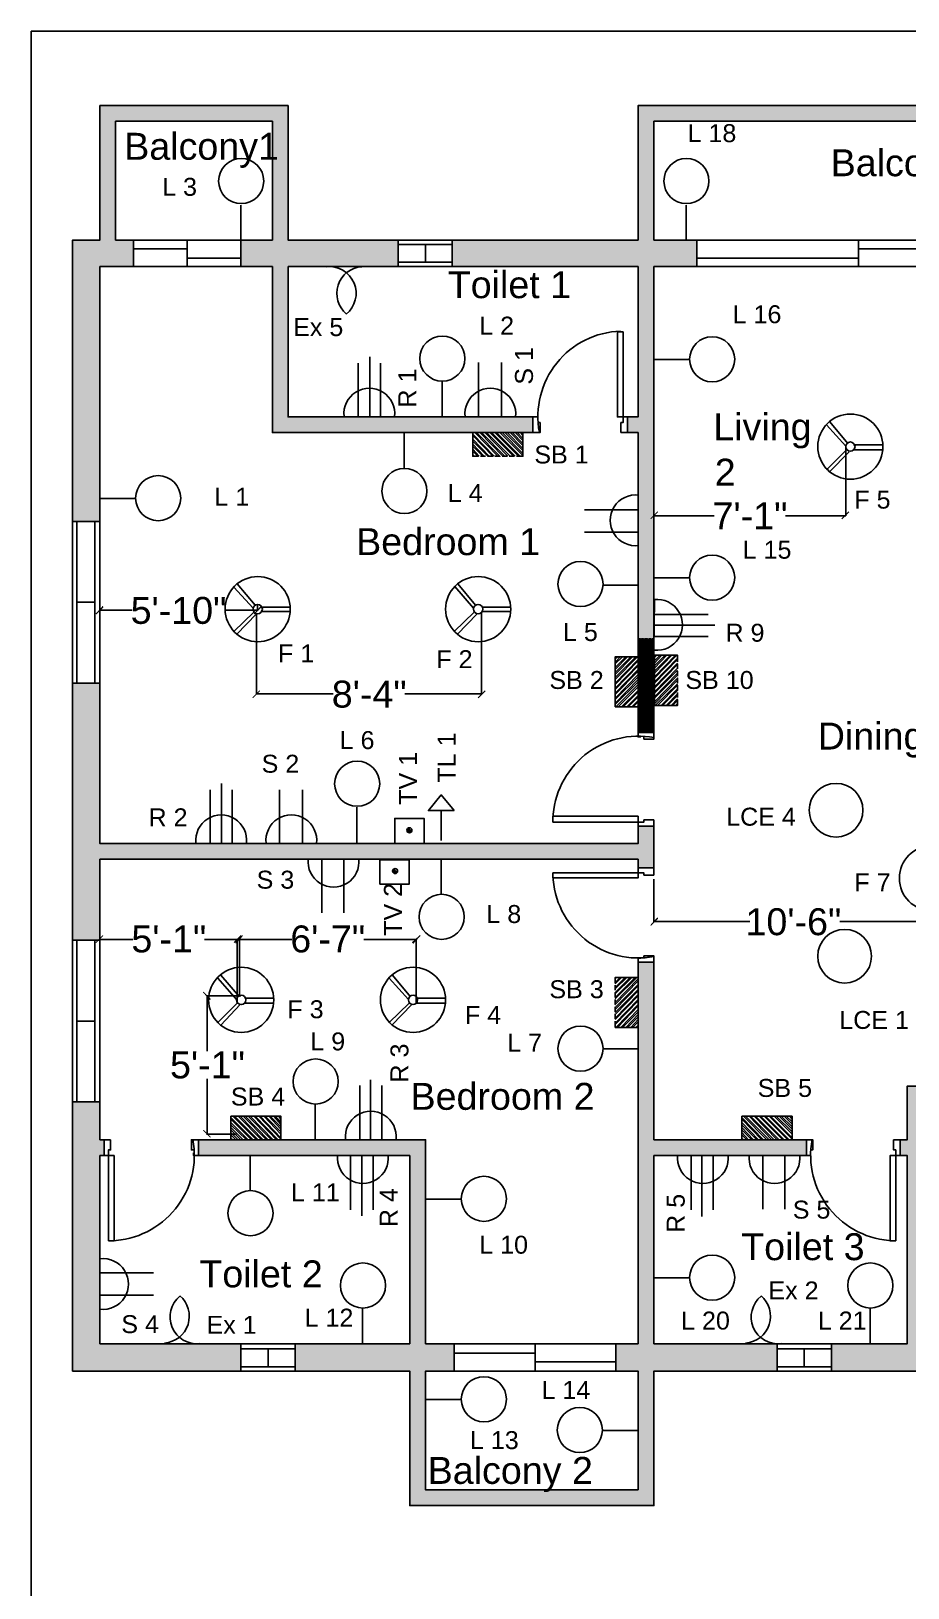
# Model space of a CAD drawing. Header units: inches. Extents: x 61 to 2163, y 256 to 1325.
# Drawn here: x 61 to 452, y 631 to 1325 of the extents above; entities that cross this region are included whole.
import ezdxf

# ---------------------------------------------------------------- set-up
doc = ezdxf.new("R2010")
doc.units = ezdxf.units.IN
doc.header["$MEASUREMENT"] = 0
for name, color, linetype in [('PDF_0', 7, 'Continuous'), ('PDF_hatch', 3, 'Continuous'), ('PDF_PDF_Geometry', 7, 'Continuous'), ('PDF_PDF_Solid Fills', 7, 'Continuous'), ('PDF_Text', 7, 'Continuous')]:
    doc.layers.add(name, color=color, linetype=linetype)
for name, color, linetype, true_color in [('PDF_door', 140, 'Continuous', 0x00bfff), ('PDF_Layer1', 1, 'Continuous', 0xff0000), ('PDF_window', 180, 'Continuous', 0x3f00ff)]:
    doc.layers.add(name, color=color, linetype=linetype, true_color=true_color)
doc.styles.add('PDF Arial', font='arial.ttf')

msp = doc.modelspace()

# ---------------------------------------------------------------- hatches: boundary and pattern name
at = {"layer": 'PDF_0', "true_color": 0x00ff3f, "transparency": 33554559}
for points in [[(340.82, 1110.82), (340.51, 1111.14), (337.32, 1107.95), (337.64, 1107.63)], [(422.47, 1107.95), (422.79, 1107.63), (425.98, 1110.82), (425.66, 1111.14)], [(93.66, 1068.4), (93.34, 1069.04), (90.15, 1065.53), (90.47, 1065.21)], [(160.63, 1065.53), (160.95, 1065.21), (164.14, 1068.4), (163.82, 1069.04)], [(163.5, 1031.09), (163.18, 1031.4), (159.99, 1028.21), (160.31, 1027.9)], [(260.46, 1028.21), (260.77, 1027.9), (263.96, 1031.09), (263.64, 1031.4)], [(340.82, 929.67), (340.51, 930.3), (337.32, 926.8), (337.64, 926.48)], [(93.66, 922.01), (93.34, 922.33), (90.15, 919.14), (90.47, 918.82)], [(155.85, 922.01), (155.53, 922.33), (155.21, 922.01), (154.89, 922.33), (151.7, 919.14), (152.02, 918.82), (152.34, 919.14), (152.66, 918.5)], [(231.11, 919.14), (231.75, 918.5), (234.94, 922.01), (234.62, 922.33)], [(141.18, 893.31), (141.5, 893.95), (138.31, 897.14), (137.99, 896.82)], [(138.31, 835.58), (137.99, 835.27), (141.18, 832.08), (141.5, 832.39)]]:
    msp.add_hatch(color=100, dxfattribs=at).paths.add_polyline_path(points)
at = {"layer": 'PDF_hatch', "transparency": 33554559}
for points in [[(175.94, 1291.97), (92.06, 1291.97), (92.06, 1232.01), (79.94, 1232.01), (79.94, 1106.67), (92.06, 1106.67), (92.06, 1220.21), (107.05, 1220.21), (107.05, 1232.01), (99.08, 1232.01), (99.08, 1284.95), (168.92, 1284.95), (168.92, 1232.01), (154.89, 1232.01), (154.89, 1220.21), (168.92, 1220.21), (168.92, 1146.22), (285.01, 1146.22), (285.01, 1153.23), (175.94, 1153.23), (175.94, 1220.21), (225.05, 1220.21), (225.05, 1232.01), (175.94, 1232.01)], [(338.91, 1012.59), (338.91, 1220.21), (358.05, 1220.21), (358.05, 1232.01), (338.91, 1232.01), (338.91, 1284.95), (523.89, 1284.95), (523.89, 1232.01), (502.2, 1232.01), (502.2, 1220.21), (523.89, 1220.21), (523.89, 1092.32), (530.9, 1092.32), (530.9, 1146.22), (536.96, 1146.22), (536.96, 1153.23), (530.9, 1153.23), (530.9, 1220.21), (601.07, 1220.21), (601.07, 1232.01), (530.9, 1232.01), (530.9, 1291.97), (331.89, 1291.97), (331.89, 1232.01), (248.97, 1232.01), (248.97, 1220.21), (331.89, 1220.21), (331.89, 1153.23), (327.11, 1153.23), (327.11, 1146.22), (331.89, 1146.22), (331.89, 1012.59)], [(338.91, 970.81), (331.89, 970.81), (331.89, 963.15), (92.06, 963.15), (92.06, 1034.59), (79.94, 1034.59), (79.94, 920.1), (92.06, 920.1), (92.06, 956.14), (331.89, 956.14), (331.89, 952.31), (338.91, 952.31)], [(338.91, 910.21), (331.89, 910.21), (331.89, 740.23), (322.01, 740.23), (322.01, 728.11), (331.89, 728.11), (331.89, 675.16), (237.17, 675.16), (237.17, 728.11), (249.93, 728.11), (249.93, 740.23), (237.17, 740.23), (237.17, 831.12), (136.07, 831.12), (136.07, 824.1), (230.16, 824.1), (230.16, 740.23), (179.13, 740.23), (179.13, 728.11), (230.16, 728.11), (230.16, 668.15), (338.91, 668.15), (338.91, 728.11), (393.77, 728.11), (393.77, 740.23), (338.91, 740.23), (338.91, 824.1), (406.84, 824.1), (406.84, 831.12), (338.91, 831.12)], [(527.4, 855.04), (451.81, 855.04), (451.81, 831.12), (448.62, 831.12), (448.62, 824.1), (451.81, 824.1), (451.81, 740.23), (418, 740.23), (418, 728.11), (482.11, 728.11), (482.11, 740.23), (458.83, 740.23), (458.83, 848.02), (527.4, 848.02)], [(92.06, 848.02), (79.94, 848.02), (79.94, 728.11), (154.89, 728.11), (154.89, 740.23), (92.06, 740.23), (92.06, 824.1), (93.98, 824.1), (93.98, 831.12), (92.06, 831.12)]]:
    msp.add_hatch(color=256, dxfattribs=at).paths.add_polyline_path(points)
at = {"layer": 'PDF_PDF_Solid Fills', "transparency": 33554559}
for points in [[(230.48, 969.53), (230.16, 969.85), (229.52, 969.85), (228.88, 969.21), (228.88, 968.58), (229.2, 968.26), (229.2, 967.94), (230.48, 967.94), (230.8, 968.26), (230.8, 969.53)], [(223.78, 951.35), (223.78, 951.67), (223.14, 951.67), (222.18, 950.72), (222.5, 950.4), (222.5, 950.08), (222.82, 949.76), (223.78, 949.76), (224.42, 950.4), (224.42, 951.03), (224.1, 951.03)]]:
    msp.add_hatch(color=256, dxfattribs=at).paths.add_polyline_path(points)

# ---------------------------------------------------------------- linework, layer by layer
at = {"layer": 'PDF_0', "lineweight": 25}
for points in [[(61.45, 1325.13), (1709.01, 1325.13), (1709.01, 256.1), (61.45, 256.1)], [(168.92, 1284.95), (168.92, 1232.01), (99.08, 1232.01), (99.08, 1284.95)], [(523.89, 1284.95), (523.89, 1232.01), (338.91, 1232.01), (338.91, 1284.95)], [(175.94, 1220.21), (204.96, 1220.21)], [(331.89, 824.1), (331.89, 807.2)], [(331.89, 675.16), (237.17, 675.16), (237.17, 728.11), (331.89, 728.11)]]:
    msp.add_lwpolyline(points, close=True, dxfattribs=at)
for points in [[(824, 1232.01), (530.9, 1232.01), (530.9, 1291.97), (331.89, 1291.97), (331.89, 1232.01), (175.94, 1232.01), (175.94, 1291.97), (92.06, 1291.97), (92.06, 1232.01), (79.94, 1232.01), (79.94, 728.11), (230.16, 728.11), (230.16, 668.15), (338.91, 668.15), (338.91, 728.11), (824, 728.11)], [(288.2, 1146.22), (277.04, 1146.22), (168.92, 1146.22), (168.92, 1153.23), (168.92, 1160.25), (168.92, 1220.21), (92.06, 1220.21), (92.06, 1166.95), (92.06, 1220.21), (92.06, 1166.95), (92.06, 1160.25), (92.06, 1153.23)], [(175.94, 1220.21), (175.94, 1160.25), (175.94, 1153.23), (277.04, 1153.23), (211.98, 1153.23)], [(331.89, 1220.21), (331.89, 1166.95), (331.89, 1220.21), (211.98, 1220.21), (204.96, 1220.21)], [(338.91, 1009.72), (338.91, 1153.23), (338.91, 1160.25), (338.91, 1166.95), (338.91, 1220.21), (523.89, 1220.21), (523.89, 1166.95), (523.89, 1160.25), (523.89, 1153.23), (523.89, 1089.45)], [(331.89, 1166.95), (331.89, 1160.25), (331.89, 1153.23), (322.65, 1153.23)], [(92.06, 1003.98), (92.06, 1153.23), (92.06, 963.15), (331.89, 963.15), (331.89, 975.27)], [(277.04, 1153.23), (286.61, 1153.23), (287.25, 1153.23)], [(331.89, 1010.67), (331.89, 1146.22), (324.24, 1146.22)], [(331.89, 1146.22), (331.89, 1124.21)], [(338.91, 973.68), (338.91, 956.14), (338.91, 949.12)], [(92.06, 956.14), (92.06, 831.12), (92.06, 884.06)], [(96.85, 831.12), (92.06, 831.12), (92.06, 956.14), (331.89, 956.14), (331.89, 947.85)], [(331.89, 912.13), (331.89, 831.12), (331.89, 848.02)], [(338.91, 913.08), (338.91, 831.12), (409.71, 831.12)], [(445.75, 831.12), (451.81, 831.12), (451.81, 848.02), (451.81, 855.04), (529.31, 855.04)], [(132.89, 831.12), (137.35, 831.12), (188.06, 831.12), (237.17, 831.12), (237.17, 824.1), (237.17, 740.23), (331.89, 740.23), (331.89, 793.17), (331.89, 740.23), (331.89, 793.17), (331.89, 800.18), (331.89, 807.2)], [(331.89, 824.1), (331.89, 831.12)], [(92.06, 817.09), (92.06, 824.1), (98.44, 824.1)], [(133.84, 824.1), (137.35, 824.1), (181.04, 824.1), (188.06, 824.1), (230.16, 824.1), (230.16, 740.23), (188.06, 740.23), (181.04, 740.23), (92.06, 740.23), (92.06, 817.09), (92.06, 740.23), (92.06, 817.09), (92.06, 740.23)], [(408.76, 824.1), (338.91, 824.1), (338.91, 807.2), (338.91, 800.18), (338.91, 793.17), (338.91, 740.23), (451.81, 740.23), (451.81, 793.17), (451.81, 800.18), (451.81, 807.2), (451.81, 824.1), (444.16, 824.1)], [(338.91, 668.15), (338.91, 668.15)]]:
    msp.add_lwpolyline(points, dxfattribs=at)
for centre in [(420.08, 977.98), (423.9, 912.92)]:
    msp.add_circle(centre, 11.96, dxfattribs=at)
at = {"layer": 'PDF_door', "lineweight": 25}
for points in [[(325.2, 1191.19), (325.2, 1153.23), (322.65, 1153.23), (322.65, 1191.19)], [(324.24, 1146.22), (327.11, 1146.22), (327.11, 1153.23), (325.2, 1153.23), (325.2, 1150.68), (324.24, 1150.68)], [(293.94, 972.72), (331.89, 972.72), (331.89, 975.27), (293.94, 975.27)], [(338.91, 973.68), (338.91, 970.81), (331.89, 970.81), (331.89, 972.72), (334.45, 972.72), (334.45, 973.68)], [(338.91, 949.12), (338.91, 952.31), (331.89, 952.31), (331.89, 950.08), (334.45, 950.08), (334.45, 949.12)], [(293.94, 950.08), (331.89, 950.08), (331.89, 947.85), (293.94, 947.85)], [(96.85, 831.12), (93.98, 831.12), (93.98, 824.1), (95.89, 824.1), (95.89, 826.65), (96.85, 826.65)], [(445.75, 831.12), (448.62, 831.12), (448.62, 824.1), (446.71, 824.1), (446.71, 826.65), (445.75, 826.65)], [(95.89, 786.15), (95.89, 824.1), (98.44, 824.1), (98.44, 786.15)], [(446.71, 786.15), (446.71, 824.1), (444.16, 824.1), (444.16, 786.15)]]:
    msp.add_lwpolyline(points, close=True, dxfattribs=at)
for points in [[(287.25, 1150.68), (288.2, 1150.68), (288.2, 1146.22), (285.01, 1146.22), (285.01, 1153.23), (287.25, 1153.23), (287.25, 1151.96)], [(334.45, 1010.67), (334.45, 1009.72), (338.91, 1009.72), (338.91, 1012.59), (331.89, 1012.59), (331.89, 1010.67), (333.17, 1010.67)], [(334.45, 912.13), (334.45, 913.08), (338.91, 913.08), (338.91, 910.21), (331.89, 910.21), (331.89, 912.13), (333.17, 912.13)], [(133.84, 826.65), (132.89, 826.65), (132.89, 831.12), (136.07, 831.12), (136.07, 824.1), (133.84, 824.1), (133.84, 825.38)], [(408.76, 826.65), (409.71, 826.65), (409.71, 831.12), (406.84, 831.12), (406.84, 824.1), (408.76, 824.1), (408.76, 825.38)]]:
    msp.add_lwpolyline(points, dxfattribs=at)
for centre, start, end in [((325.36, 1153.39), 91.88408, 190.60736), ((332.05, 972.88), 79.39269, 178.11586), ((332.05, 950.24), 181.88414, 280.60731), ((96.05, 824.26), 271.88414, 10.60731), ((446.87, 824.26), 169.39269, 268.11586)]:
    msp.add_arc(centre, 38.11, start, end, dxfattribs=at)
at = {"layer": 'PDF_hatch', "lineweight": 25}
for points in [[(331.89, 1054.05), (332.21, 1054.37), (331.89, 1054.05)], [(331.89, 1053.73), (332.53, 1054.37), (331.89, 1053.73)], [(331.89, 1053.41), (332.85, 1054.37), (331.89, 1053.41)], [(333.17, 1054.37), (331.89, 1053.09), (333.49, 1054.37), (331.89, 1052.77)], [(331.89, 1052.45), (333.81, 1054.37), (331.89, 1052.45)], [(331.89, 1052.13), (334.13, 1054.37), (331.89, 1052.13)], [(331.89, 1051.82), (334.45, 1054.37), (331.89, 1051.82)], [(334.77, 1054.37), (331.89, 1051.5), (335.08, 1054.37), (331.89, 1051.18), (335.4, 1054.37), (331.89, 1050.86)], [(331.89, 1050.54), (335.72, 1054.37), (331.89, 1050.54)], [(331.89, 1050.22), (336.04, 1054.37), (331.89, 1050.22)], [(336.36, 1054.37), (331.89, 1049.9), (336.68, 1054.37), (331.89, 1049.58), (337, 1054.37), (331.89, 1049.26)], [(331.89, 1048.94), (337.32, 1054.37), (331.89, 1048.94)], [(331.89, 1048.63), (337.64, 1054.37), (331.89, 1048.63)], [(337.95, 1054.37), (331.89, 1048.31), (338.27, 1054.37), (331.89, 1047.99), (338.59, 1054.37), (331.89, 1047.67)], [(331.89, 1047.35), (338.91, 1054.37), (331.89, 1047.35)], [(331.89, 1047.03), (338.91, 1054.05), (331.89, 1047.03)], [(331.89, 1046.71), (338.91, 1053.73), (331.89, 1046.71)], [(338.91, 1053.41), (331.89, 1046.39), (338.91, 1053.09), (331.89, 1046.07)], [(331.89, 1045.76), (338.91, 1052.77), (331.89, 1045.76)], [(331.89, 1045.44), (338.91, 1052.45), (331.89, 1045.44)], [(331.89, 1045.12), (338.91, 1052.13), (331.89, 1045.12)], [(331.89, 1044.8), (338.91, 1051.82), (331.89, 1044.8)], [(331.89, 1044.48), (338.91, 1051.5)], [(331.89, 1044.16), (338.91, 1051.18), (331.89, 1044.16)], [(331.89, 1043.84), (338.91, 1050.86), (331.89, 1043.84)], [(331.89, 1043.52), (338.91, 1050.54), (331.89, 1043.52)], [(331.89, 1043.2), (338.91, 1050.22), (331.89, 1043.2)], [(331.89, 1042.89), (338.91, 1049.9)], [(331.89, 1042.57), (338.91, 1049.58), (331.89, 1042.57)], [(331.89, 1042.25), (338.91, 1049.26), (331.89, 1042.25)], [(331.89, 1041.93), (338.91, 1048.94), (331.89, 1041.93)], [(331.89, 1041.61), (338.91, 1048.63), (331.89, 1041.61)], [(331.89, 1041.29), (338.91, 1048.31)], [(331.89, 1040.97), (338.91, 1047.99), (331.89, 1040.97)], [(331.89, 1040.65), (338.91, 1047.67), (331.89, 1040.65)], [(331.89, 1040.33), (338.91, 1047.35), (331.89, 1040.33)], [(331.89, 1040.02), (338.91, 1047.03), (331.89, 1040.02)], [(331.89, 1039.7), (338.91, 1046.71)], [(331.89, 1039.38), (338.91, 1046.39), (331.89, 1039.38)], [(331.89, 1039.06), (338.91, 1046.07), (331.89, 1039.06)], [(331.89, 1038.74), (338.91, 1045.76), (331.89, 1038.74)], [(331.89, 1038.42), (338.91, 1045.44), (331.89, 1038.42)], [(331.89, 1038.1), (338.91, 1045.12)], [(331.89, 1037.78), (338.91, 1044.8), (331.89, 1037.78)], [(331.89, 1037.46), (338.91, 1044.48), (331.89, 1037.46)], [(331.89, 1037.14), (338.91, 1044.16), (331.89, 1037.14)], [(331.89, 1036.83), (338.91, 1043.84), (331.89, 1036.83)], [(338.91, 1043.52), (331.89, 1036.51), (338.91, 1043.2), (331.89, 1036.19)], [(331.89, 1035.87), (338.91, 1042.89), (331.89, 1035.87)], [(331.89, 1035.55), (338.91, 1042.57), (331.89, 1035.55)], [(331.89, 1035.23), (338.91, 1042.25), (331.89, 1035.23)], [(338.91, 1041.93), (331.89, 1034.91), (338.91, 1041.61), (331.89, 1034.59)], [(331.89, 1034.27), (338.91, 1041.29), (331.89, 1034.27)], [(331.89, 1033.96), (338.91, 1040.97), (331.89, 1033.96)], [(331.89, 1033.64), (338.91, 1040.65), (331.89, 1033.64)], [(338.91, 1040.33), (331.89, 1033.32), (338.91, 1040.02), (331.89, 1033)], [(331.89, 1032.68), (338.91, 1039.7), (331.89, 1032.68)], [(331.89, 1032.36), (338.91, 1039.38), (331.89, 1032.36)], [(331.89, 1032.04), (338.91, 1039.06), (331.89, 1032.04)], [(338.91, 1038.74), (331.89, 1031.72), (338.91, 1038.42), (331.89, 1031.4)], [(331.89, 1031.09), (338.91, 1038.1), (331.89, 1031.09)], [(331.89, 1030.77), (338.91, 1037.78), (331.89, 1030.77)], [(331.89, 1030.45), (338.91, 1037.46), (331.89, 1030.45)], [(338.91, 1037.14), (331.89, 1030.13), (338.91, 1036.83), (331.89, 1029.81)], [(331.89, 1029.49), (338.91, 1036.51), (331.89, 1029.49)], [(331.89, 1029.17), (338.91, 1036.19), (331.89, 1029.17)], [(331.89, 1028.85), (338.91, 1035.87), (331.89, 1028.85)], [(331.89, 1028.53), (338.91, 1035.55), (331.89, 1028.53)], [(331.89, 1028.21), (338.91, 1035.23)], [(331.89, 1027.9), (338.91, 1034.91), (331.89, 1027.9)], [(331.89, 1027.58), (338.91, 1034.59), (331.89, 1027.58)], [(331.89, 1027.26), (338.91, 1034.27), (331.89, 1027.26)], [(331.89, 1026.94), (338.91, 1033.96), (331.89, 1026.94)], [(331.89, 1026.62), (338.91, 1033.64)], [(331.89, 1026.3), (338.91, 1033.32), (331.89, 1026.3)], [(331.89, 1025.98), (338.91, 1033), (331.89, 1025.98)], [(331.89, 1025.66), (338.91, 1032.68), (331.89, 1025.66)], [(331.89, 1025.34), (338.91, 1032.36), (331.89, 1025.34)], [(331.89, 1025.03), (338.91, 1032.04)], [(331.89, 1024.71), (338.91, 1031.72), (331.89, 1024.71)], [(331.89, 1024.39), (338.91, 1031.4), (331.89, 1024.39)], [(331.89, 1024.07), (338.91, 1031.09), (331.89, 1024.07)], [(331.89, 1023.75), (338.91, 1030.77), (331.89, 1023.75)], [(331.89, 1023.43), (338.91, 1030.45)], [(331.89, 1023.11), (338.91, 1030.13), (331.89, 1023.11)], [(331.89, 1022.79), (338.91, 1029.81), (331.89, 1022.79)], [(331.89, 1022.47), (338.91, 1029.49), (331.89, 1022.47)], [(331.89, 1022.16), (338.91, 1029.17), (331.89, 1022.16)], [(331.89, 1021.84), (338.91, 1028.85)], [(331.89, 1021.52), (338.91, 1028.53), (331.89, 1021.52)], [(331.89, 1021.2), (338.91, 1028.21), (331.89, 1021.2)], [(331.89, 1020.88), (338.91, 1027.9), (331.89, 1020.88)], [(331.89, 1020.56), (338.91, 1027.58), (331.89, 1020.56)], [(338.91, 1027.26), (331.89, 1020.24), (338.91, 1026.94), (331.89, 1019.92)], [(331.89, 1019.6), (338.91, 1026.62), (331.89, 1019.6)], [(331.89, 1019.28), (338.91, 1026.3), (331.89, 1019.28)], [(331.89, 1018.97), (338.91, 1025.98), (331.89, 1018.97)], [(338.91, 1025.66), (331.89, 1018.65), (338.91, 1025.34), (331.89, 1018.33)], [(331.89, 1018.01), (338.91, 1025.03), (331.89, 1018.01)], [(331.89, 1017.69), (338.91, 1024.71), (331.89, 1017.69)], [(331.89, 1017.37), (338.91, 1024.39), (331.89, 1017.37)], [(338.91, 1024.07), (331.89, 1017.05), (338.91, 1023.75), (331.89, 1016.73)], [(331.89, 1016.41), (338.91, 1023.43), (331.89, 1016.41)], [(331.89, 1016.1), (338.91, 1023.11), (331.89, 1016.1)], [(331.89, 1015.78), (338.91, 1022.79), (331.89, 1015.78)], [(338.91, 1022.47), (331.89, 1015.46), (338.91, 1022.16), (331.89, 1015.14)], [(331.89, 1014.82), (338.91, 1021.84), (331.89, 1014.82)], [(331.89, 1014.5), (338.91, 1021.52), (331.89, 1014.5)], [(331.89, 1014.18), (338.91, 1021.2), (331.89, 1014.18)], [(331.89, 1013.86), (338.91, 1020.88), (331.89, 1013.86)], [(331.89, 1013.54), (338.91, 1020.56)], [(331.89, 1013.23), (338.91, 1020.24), (331.89, 1013.23)], [(331.89, 1012.91), (338.91, 1019.92), (331.89, 1012.91)], [(331.89, 1012.59), (338.91, 1019.6), (332.21, 1012.59)], [(332.53, 1012.59), (338.91, 1019.28), (332.53, 1012.59)], [(338.91, 1018.97), (332.85, 1012.59), (338.91, 1018.65), (333.17, 1012.59), (338.91, 1018.33), (333.49, 1012.59), (338.91, 1018.01), (333.81, 1012.59), (338.91, 1017.69), (334.13, 1012.59)], [(338.91, 1017.37), (334.45, 1012.59), (338.91, 1017.05), (334.77, 1012.59), (338.91, 1016.73), (335.08, 1012.59), (338.91, 1016.41), (335.4, 1012.59), (338.91, 1016.1), (335.72, 1012.59)], [(338.91, 1015.78), (336.04, 1012.59), (338.91, 1015.46), (336.36, 1012.59), (338.91, 1015.14), (336.68, 1012.59), (338.91, 1014.82), (337, 1012.59), (338.91, 1014.5), (337.32, 1012.59)], [(338.91, 1014.18), (337.64, 1012.59), (338.91, 1013.86), (337.95, 1012.59), (338.91, 1013.54), (338.27, 1012.59), (338.91, 1013.23), (338.59, 1012.59), (338.91, 1012.91), (338.91, 1012.59)]]:
    msp.add_lwpolyline(points, dxfattribs=at)
at = {"layer": 'PDF_Layer1', "lineweight": 25}
for points in [[(154.89, 1220.21), (107.05, 1220.21), (107.05, 1232.01), (154.89, 1232.01)], [(502.2, 1220.21), (358.05, 1220.21), (358.05, 1232.01), (502.2, 1232.01)], [(322.01, 728.11), (249.93, 728.11), (249.93, 740.23), (322.01, 740.23)]]:
    msp.add_lwpolyline(points, close=True, dxfattribs=at)
for points in [[(107.05, 1228.18), (130.97, 1228.18)], [(130.97, 1220.21), (130.97, 1232.01)], [(430.12, 1232.01), (430.12, 1220.21)], [(430.12, 1228.18), (502.2, 1228.18)], [(154.89, 1224.03), (130.97, 1224.03)], [(430.12, 1224.03), (358.05, 1224.03)], [(338.91, 1140.16), (338.91, 1109.22), (365.7, 1109.22)], [(424.38, 1140.16), (424.38, 1109.22), (397.59, 1109.22)], [(92.06, 1069.36), (92.06, 1066.8)], [(162.23, 1069.36), (162.23, 1066.8)], [(92.06, 1067.12), (106.41, 1067.12)], [(162.23, 1067.12), (147.87, 1067.12)], [(161.91, 1065.53), (161.91, 1029.49)], [(262.05, 1066.17), (262.05, 1029.49)], [(161.91, 1029.81), (196.03, 1029.81)], [(262.05, 1029.81), (227.93, 1029.81)], [(338.91, 947.21), (338.91, 928.07)], [(338.91, 928.39), (381.65, 928.39)], [(464.57, 928.39), (421.83, 928.39)], [(92.06, 892.03), (92.06, 920.74)], [(92.06, 920.42), (106.73, 920.42)], [(153.3, 920.42), (138.63, 920.42)], [(153.3, 892.03), (153.3, 920.74)], [(154.25, 895.22), (154.25, 920.74)], [(154.25, 920.42), (177.54, 920.42)], [(233.03, 920.42), (209.75, 920.42)], [(233.03, 892.35), (233.03, 920.74)], [(154.89, 895.22), (139.58, 895.22)], [(139.9, 895.22), (139.9, 870.67)], [(139.9, 833.67), (139.9, 858.23)], [(152.98, 833.67), (139.58, 833.67)], [(249.93, 736.08), (285.97, 736.08)], [(285.97, 728.11), (285.97, 740.23)], [(322.01, 732.25), (285.97, 732.25)]]:
    msp.add_lwpolyline(points, dxfattribs=at)
at = {"layer": 'PDF_PDF_Geometry', "lineweight": 25}
for points in [[(154.89, 1232.01), (154.89, 1247.64)], [(353.26, 1232.01), (353.26, 1247.64)], [(212.3, 1153.23), (212.3, 1180.02)], [(207.2, 1153.23), (207.2, 1177.15)], [(217.08, 1153.23), (217.08, 1177.15)], [(260.77, 1153.23), (260.77, 1177.47)], [(270.98, 1153.23), (270.98, 1177.47)], [(338.91, 1178.75), (354.54, 1178.75)], [(244.51, 1153.23), (244.51, 1168.86)], [(200.82, 1153.23), (223.14, 1153.23)], [(254.71, 1153.23), (277.04, 1153.23)], [(227.61, 1146.22), (227.61, 1130.27)], [(277.68, 1135.69), (280.55, 1135.69), (280.55, 1146.22), (258.22, 1146.22), (258.22, 1135.69), (260.77, 1135.69)], [(258.22, 1145.58), (267.79, 1135.69)], [(258.22, 1144.94), (267.15, 1135.69), (264.92, 1135.69), (258.22, 1142.39)], [(259.18, 1146.22), (269.39, 1135.69)], [(259.82, 1146.22), (270.34, 1135.69), (268.11, 1135.69)], [(261.41, 1146.22), (271.62, 1135.69)], [(262.05, 1146.22), (272.57, 1135.69)], [(263.64, 1146.22), (273.85, 1135.69)], [(264.28, 1146.22), (274.81, 1135.69)], [(265.88, 1146.22), (276.4, 1135.69)], [(266.52, 1146.22), (277.04, 1135.69)], [(268.11, 1146.22), (278.63, 1135.69)], [(268.75, 1146.22), (279.27, 1135.69)], [(270.34, 1146.22), (280.55, 1136.01)], [(271.3, 1146.22), (280.55, 1136.97)], [(272.57, 1146.22), (280.55, 1138.24)], [(273.53, 1146.22), (280.55, 1139.2)], [(274.81, 1146.22), (280.55, 1140.48)], [(275.76, 1146.22), (280.55, 1141.43)], [(277.04, 1146.22), (280.55, 1142.71)], [(278, 1146.22), (280.55, 1143.67)], [(279.59, 1146.22), (280.55, 1144.94)], [(280.23, 1146.22), (280.55, 1145.9)], [(424.38, 1140.16), (415.77, 1149.73)], [(417.37, 1151), (425.34, 1141.43)], [(258.22, 1143.35), (265.56, 1135.69)], [(258.22, 1141.11), (263.33, 1135.69)], [(258.22, 1140.16), (262.69, 1135.69)], [(258.22, 1138.88), (261.09, 1135.69)], [(258.22, 1137.93), (260.46, 1135.69)], [(424.7, 1138.56), (415.77, 1129.63)], [(425.98, 1137.61), (417.05, 1128.68)], [(440.65, 1140.8), (427.89, 1140.8)], [(440.65, 1138.56), (427.89, 1138.56)], [(258.22, 1136.33), (258.86, 1135.69)], [(258.22, 1135.69), (258.22, 1135.69)], [(263.96, 1135.69), (261.73, 1135.69)], [(273.53, 1135.69), (271.3, 1135.69)], [(276.72, 1135.69), (274.49, 1135.69)], [(92.06, 1116.88), (107.69, 1116.88)], [(331.89, 1095.83), (331.89, 1118.15)], [(331.89, 1111.77), (307.98, 1111.77)], [(331.89, 1101.89), (307.98, 1101.89)], [(160.31, 1068.08), (151.7, 1077.33)], [(153.3, 1078.92), (161.27, 1069.36)], [(258.54, 1068.08), (250.25, 1077.65)], [(251.53, 1078.92), (259.5, 1069.36)], [(331.89, 1078.29), (316.27, 1078.29)], [(338.91, 1081.48), (354.54, 1081.48)], [(176.58, 1068.4), (163.82, 1068.4)], [(274.81, 1068.4), (262.37, 1068.4)], [(339.23, 1071.59), (338.91, 1049.58)], [(160.63, 1066.17), (151.7, 1057.56)], [(161.91, 1065.53), (152.98, 1056.28)], [(176.58, 1066.49), (163.82, 1066.49)], [(258.86, 1066.17), (249.93, 1057.56)], [(260.14, 1065.53), (251.21, 1056.28)], [(274.81, 1066.49), (262.05, 1066.49)], [(339.23, 1065.21), (363.15, 1065.21)], [(338.91, 1060.43), (366.02, 1060.43)], [(339.23, 1055.32), (363.15, 1055.32)], [(321.69, 1046.07), (321.69, 1046.39)], [(321.69, 1043.84), (323.92, 1046.39)], [(321.69, 1041.61), (326.47, 1046.39)], [(321.69, 1039.38), (328.71, 1046.39)], [(321.69, 1037.14), (330.94, 1046.39)], [(321.69, 1045.44), (322.65, 1046.39)], [(321.69, 1043.2), (324.88, 1046.39)], [(321.69, 1040.65), (327.11, 1046.39)], [(321.69, 1038.42), (329.34, 1046.39)], [(321.69, 1036.19), (331.58, 1046.39)], [(331.89, 1043.84), (331.89, 1046.39), (321.69, 1046.39), (321.69, 1024.07), (331.89, 1024.07), (331.89, 1026.62)], [(321.69, 1034.59), (331.89, 1045.12)], [(321.69, 1033.96), (331.89, 1044.48)], [(321.69, 1032.36), (331.89, 1042.89)], [(321.69, 1030.13), (331.89, 1040.65), (331.89, 1042.57)], [(321.69, 1031.72), (331.89, 1042.25)], [(339.23, 1046.71), (339.23, 1047.03)], [(339.23, 1044.48), (341.78, 1047.03)], [(339.23, 1042.25), (344.01, 1047.03)], [(339.23, 1040.02), (346.25, 1047.03)], [(339.23, 1037.46), (348.48, 1047.03)], [(339.23, 1046.07), (340.19, 1047.03)], [(339.23, 1043.52), (342.42, 1047.03)], [(339.23, 1041.29), (344.65, 1047.03)], [(339.23, 1039.06), (346.88, 1047.03)], [(339.23, 1036.83), (349.12, 1047.03)], [(349.44, 1044.16), (349.44, 1047.03), (339.23, 1047.03), (339.23, 1024.71), (349.44, 1024.71), (349.44, 1027.26)], [(339.23, 1035.23), (349.44, 1045.76)], [(339.23, 1034.59), (349.44, 1045.12)], [(339.23, 1033), (349.44, 1043.52)], [(339.23, 1032.36), (349.44, 1042.89)], [(339.23, 1030.77), (349.44, 1041.29)], [(349.44, 1043.2), (349.44, 1040.97)], [(321.69, 1029.49), (331.89, 1040.02)], [(321.69, 1027.9), (331.89, 1038.42)], [(321.69, 1027.26), (331.89, 1037.46)], [(321.69, 1025.66), (331.89, 1036.19), (331.89, 1033.96), (322.01, 1024.07)], [(321.69, 1025.03), (331.89, 1035.23)], [(331.89, 1039.38), (331.89, 1037.14)], [(339.23, 1030.13), (349.44, 1040.33)], [(339.23, 1028.53), (349.44, 1039.06)], [(339.23, 1027.9), (349.44, 1038.1)], [(339.23, 1026.3), (349.44, 1036.83), (349.44, 1034.59)], [(339.23, 1025.34), (349.44, 1035.87)], [(339.55, 1024.71), (349.44, 1034.27)], [(340.51, 1024.71), (349.44, 1033.64), (349.44, 1031.4), (342.74, 1024.71)], [(349.44, 1040.02), (349.44, 1037.78)], [(322.96, 1024.07), (331.89, 1033), (331.89, 1030.77), (325.2, 1024.07)], [(324.56, 1024.07), (331.89, 1031.4)], [(326.79, 1024.07), (331.89, 1029.17)], [(327.43, 1024.07), (331.89, 1028.53)], [(329.02, 1024.07), (331.89, 1026.94)], [(331.89, 1029.81), (331.89, 1027.58)], [(342.1, 1024.71), (349.44, 1032.04)], [(344.33, 1024.71), (349.44, 1029.81)], [(344.97, 1024.71), (349.44, 1029.17)], [(346.57, 1024.71), (349.44, 1027.58)], [(347.2, 1024.71), (349.44, 1026.94)], [(349.44, 1030.45), (349.44, 1028.21)], [(329.66, 1024.07), (331.89, 1026.3)], [(331.26, 1024.07), (331.89, 1024.71)], [(331.89, 1024.07), (331.89, 1024.07)], [(348.8, 1024.71), (349.44, 1025.34)], [(349.44, 1024.71), (349.44, 1024.71)], [(141.18, 963.15), (141.18, 987.07)], [(146.28, 963.15), (146.28, 989.94)], [(151.06, 963.15), (151.06, 987.07)], [(172.11, 963.15), (172.11, 987.07)], [(182.32, 963.15), (182.32, 987.07)], [(206.56, 963.47), (206.56, 979.42)], [(244.19, 977.82), (244.19, 964.43)], [(134.8, 963.15), (157.12, 963.15)], [(166.05, 963.15), (188.38, 963.15)], [(207.2, 956.14), (184.87, 956.14)], [(190.93, 956.14), (190.93, 932.22)], [(200.82, 956.14), (200.82, 932.22)], [(244.19, 956.14), (244.19, 940.51)], [(152.98, 893.63), (144.69, 903.2)], [(145.96, 904.47), (154.25, 894.9)], [(229.52, 893.63), (220.91, 903.2)], [(222.5, 904.47), (230.48, 894.9)], [(331.26, 903.52), (321.69, 893.95)], [(329.02, 903.52), (321.69, 896.18)], [(326.79, 903.52), (321.69, 898.41)], [(324.56, 903.52), (321.69, 900.64)], [(322.33, 903.52), (321.69, 902.88)], [(330.62, 903.52), (321.69, 894.59), (321.69, 896.82), (328.39, 903.52)], [(326.15, 903.52), (321.69, 899.05)], [(323.92, 903.52), (321.69, 901.28)], [(321.69, 903.52), (321.69, 903.52)], [(321.69, 884.06), (321.69, 881.19), (331.89, 881.19), (331.89, 903.52), (321.69, 903.52), (321.69, 900.96)], [(331.89, 902.88), (321.69, 892.35)], [(331.89, 901.92), (321.69, 891.4), (321.69, 893.63)], [(331.89, 900.33), (321.69, 890.12)], [(321.69, 897.77), (321.69, 900.01)], [(331.89, 899.69), (321.69, 889.16)], [(331.89, 898.09), (321.69, 887.89)], [(331.89, 897.46), (321.69, 886.93)], [(331.89, 895.86), (321.69, 885.34)], [(331.89, 895.22), (321.69, 884.7)], [(153.3, 892.03), (144.69, 883.42)], [(154.57, 891.4), (145.96, 882.15)], [(169.56, 894.27), (156.8, 894.27)], [(169.56, 892.03), (156.8, 892.03)], [(229.84, 892.03), (220.91, 883.42)], [(231.11, 891.4), (222.18, 882.15)], [(245.79, 894.27), (233.03, 894.27)], [(245.79, 892.03), (233.03, 892.03)], [(331.89, 893.63), (321.69, 883.1)], [(331.89, 892.99), (321.69, 882.47)], [(321.69, 888.21), (321.69, 890.44)], [(331.89, 891.4), (322.01, 881.19)], [(331.89, 890.76), (322.65, 881.19)], [(331.89, 889.16), (324.24, 881.19)], [(331.89, 888.21), (324.88, 881.19)], [(321.69, 885.02), (321.69, 887.25)], [(331.89, 886.93), (326.47, 881.19)], [(331.89, 885.97), (327.11, 881.19)], [(331.89, 884.7), (328.71, 881.19)], [(331.89, 883.74), (329.34, 881.19)], [(331.89, 882.15), (330.94, 881.19)], [(331.89, 881.51), (331.58, 881.19)], [(331.89, 871.62), (316.27, 871.62)], [(207.83, 831.12), (207.83, 855.36)], [(212.62, 831.12), (212.62, 857.91)], [(217.72, 831.12), (217.72, 855.36)], [(188.06, 831.12), (188.06, 846.75)], [(170.2, 831.12), (172.75, 831.12), (172.75, 841.64), (150.43, 841.64), (150.43, 831.12), (152.98, 831.12)], [(150.43, 841.01), (160.31, 831.12)], [(150.43, 840.37), (159.68, 831.12)], [(151.38, 841.64), (161.91, 831.12)], [(152.02, 841.64), (162.55, 831.12), (160.63, 831.12)], [(153.62, 841.64), (164.14, 831.12)], [(154.57, 841.64), (164.78, 831.12)], [(155.85, 841.64), (166.37, 831.12)], [(159.04, 841.64), (169.24, 831.12), (167.01, 831.12), (156.8, 841.64)], [(158.08, 841.64), (168.61, 831.12)], [(160.63, 841.64), (170.84, 831.12)], [(161.27, 841.64), (171.48, 831.12)], [(162.86, 841.64), (172.75, 831.44)], [(163.5, 841.64), (172.75, 832.08)], [(165.1, 841.64), (172.75, 833.67)], [(165.73, 841.64), (172.75, 834.63)], [(167.33, 841.64), (172.75, 835.9)], [(167.97, 841.64), (172.75, 836.86)], [(169.56, 841.64), (172.75, 838.14)], [(170.2, 841.64), (172.75, 839.09)], [(171.79, 841.64), (172.75, 840.37)], [(172.43, 841.64), (172.75, 841.32)], [(397.59, 831.12), (400.46, 831.12), (400.46, 841.64), (378.14, 841.64), (378.14, 831.12), (380.69, 831.12)], [(378.14, 841.01), (387.71, 831.12)], [(378.14, 840.37), (387.07, 831.12), (384.84, 831.12), (378.14, 837.82)], [(378.78, 841.64), (389.3, 831.12)], [(379.73, 841.64), (390.26, 831.12), (388.03, 831.12)], [(381.33, 841.64), (391.53, 831.12)], [(381.97, 841.64), (392.49, 831.12)], [(383.56, 841.64), (393.77, 831.12)], [(384.2, 841.64), (394.72, 831.12)], [(385.79, 841.64), (396.32, 831.12)], [(386.43, 841.64), (396.96, 831.12)], [(388.03, 841.64), (398.55, 831.12)], [(388.66, 841.64), (399.19, 831.12)], [(390.26, 841.64), (400.46, 831.44)], [(390.9, 841.64), (400.46, 832.08)], [(392.49, 841.64), (400.46, 833.67)], [(393.45, 841.64), (400.46, 834.63)], [(394.72, 841.64), (400.46, 835.9)], [(395.68, 841.64), (400.46, 836.86)], [(396.96, 841.64), (400.46, 838.14)], [(397.91, 841.64), (400.46, 839.09)], [(399.51, 841.64), (400.46, 840.37)], [(400.14, 841.64), (400.46, 841.32)], [(150.43, 838.77), (158.08, 831.12)], [(150.43, 837.82), (157.44, 831.12), (159.36, 831.12)], [(150.43, 836.54), (155.85, 831.12)], [(150.43, 835.58), (154.89, 831.12)], [(150.43, 834.31), (153.62, 831.12)], [(150.43, 833.35), (152.66, 831.12)], [(378.14, 838.77), (385.47, 831.12)], [(378.14, 836.54), (383.24, 831.12)], [(378.14, 835.58), (382.6, 831.12)], [(378.14, 834.31), (381.01, 831.12)], [(378.14, 833.35), (380.37, 831.12)], [(150.43, 831.76), (151.38, 831.12)], [(150.43, 831.12), (150.43, 831.12)], [(156.17, 831.12), (154.25, 831.12)], [(166.05, 831.12), (163.82, 831.12)], [(201.45, 831.12), (223.78, 831.12)], [(378.14, 831.76), (378.78, 831.12)], [(378.14, 831.12), (378.14, 831.12)], [(383.88, 831.12), (381.65, 831.12)], [(393.45, 831.12), (391.21, 831.12)], [(396.64, 831.12), (394.4, 831.12)], [(159.04, 824.1), (159.04, 808.48)], [(220.27, 824.1), (197.95, 824.1)], [(203.69, 824.1), (203.69, 799.86)], [(208.79, 824.1), (208.79, 797.31)], [(213.89, 824.1), (213.89, 799.86)], [(371.76, 824.1), (349.44, 824.1)], [(355.5, 824.1), (355.5, 799.86)], [(360.28, 824.1), (360.28, 796.99)], [(365.38, 824.1), (365.38, 799.86)], [(403.65, 824.1), (381.33, 824.1)], [(387.39, 824.1), (387.39, 800.18)], [(397.27, 824.1), (397.27, 800.18)], [(237.17, 804.65), (252.8, 804.65)], [(92.06, 777.86), (92.06, 755.53)], [(92.06, 771.8), (115.98, 771.8)], [(338.91, 769.57), (354.54, 769.57)], [(92.06, 761.91), (115.98, 761.91)], [(209.11, 740.23), (209.11, 755.85)], [(435.23, 740.23), (435.23, 755.85)], [(237.17, 715.35), (252.8, 715.35)], [(331.58, 701.64), (315.95, 701.64)]]:
    msp.add_lwpolyline(points, dxfattribs=at)
for points in [[(249.93, 977.82), (244.19, 984.84), (238.45, 977.82)], [(223.46, 963.15), (223.46, 974.32), (234.62, 974.32), (236.54, 974.32), (236.54, 963.15)], [(216.76, 944.98), (216.76, 955.82), (228.24, 955.82), (229.84, 955.82), (229.84, 944.98)]]:
    msp.add_lwpolyline(points, close=True, dxfattribs=at)
for centre, radius in [((155.05, 1258.32), 10.05), ((353.42, 1258.32), 10.05), ((244.67, 1179.23), 10.05), ((364.9, 1178.91), 10.05), ((426.46, 1140), 14.51), ((426.46, 1140), 2.07), ((118.06, 1117.04), 10.05), ((227.77, 1120.22), 10.05), ((364.9, 1081.63), 10.05), ((162.39, 1067.6), 14.51), ((260.62, 1067.6), 14.51), ((306.22, 1078.76), 10.05), ((162.39, 1067.6), 2.07), ((260.62, 1067.6), 2.07), ((206.72, 989.78), 10.05), ((230, 969.05), 1.12), ((462.81, 947.69), 14.51), ((223.62, 950.88), 1.12), ((244.35, 930.46), 10.05), ((155.05, 893.47), 14.51), ((231.59, 893.47), 14.51), ((155.05, 893.47), 2.07), ((231.59, 893.47), 2.07), ((306.22, 871.78), 10.05), ((188.22, 857.11), 10.05), ((263.17, 804.81), 10.05), ((159.2, 798.43), 10.05), ((364.9, 769.73), 10.05), ((209.27, 766.22), 10.05), ((435.39, 766.22), 10.05), ((263.17, 715.51), 10.05), ((305.9, 701.79), 10.05)]:
    msp.add_circle(centre, radius, dxfattribs=at)
for centre, radius, start, end in [((194.28, 1208.25), 11.96, 309.14429, 96.33364), ((209.59, 1208.25), 11.96, 94.14735, 229.77356), ((212.14, 1154.67), 11.32, 353.67724, 186.24018), ((266.04, 1154.67), 11.32, 353.12806, 186.87194), ((330.78, 1107.15), 11.32, 83.12806, 276.87194), ((340.35, 1060.59), 11.32, 263.67736, 96.24022), ((146.12, 964.59), 11.32, 353.67719, 186.24012), ((177.38, 964.59), 11.32, 353.12806, 186.87194), ((196.19, 955.02), 11.32, 173.12806, 6.87194), ((212.78, 832.55), 11.32, 353.67724, 186.24018), ((209.27, 822.99), 11.32, 173.67736, 6.24022), ((360.76, 822.99), 11.32, 173.67736, 6.24022), ((392.65, 822.99), 11.32, 173.12806, 6.87194), ((93.5, 766.86), 11.32, 263.12817, 96.87183), ((119.97, 752.5), 11.96, 274.14735, 49.77356), ((135.28, 752.19), 11.96, 129.14429, 276.33364), ((378.94, 752.5), 11.96, 274.14735, 49.77356), ((394.24, 752.19), 11.96, 129.14429, 276.33364)]:
    msp.add_arc(centre, radius, start, end, dxfattribs=at)
at = {"layer": 'PDF_window', "lineweight": 25}
for points in [[(248.97, 1220.21), (225.05, 1220.21), (225.05, 1232.01), (248.97, 1232.01)], [(92.06, 1106.67), (92.06, 1034.59), (79.94, 1034.59), (79.94, 1106.67)], [(92.06, 920.1), (92.06, 848.02), (79.94, 848.02), (79.94, 920.1)], [(179.13, 728.11), (154.89, 728.11), (154.89, 740.23), (179.13, 740.23)], [(418, 728.11), (393.77, 728.11), (393.77, 740.23), (418, 740.23)]]:
    msp.add_lwpolyline(points, close=True, dxfattribs=at)
for points in [[(225.05, 1230.09), (248.97, 1230.09)], [(237.17, 1230.09), (237.17, 1222.12)], [(248.97, 1222.12), (225.05, 1222.12)], [(81.86, 1034.59), (81.86, 1106.67)], [(89.83, 1106.67), (89.83, 1034.59)], [(89.83, 1070.63), (81.86, 1070.63)], [(81.86, 848.02), (81.86, 920.1)], [(89.83, 920.1), (89.83, 848.02)], [(89.83, 884.06), (81.86, 884.06)], [(154.89, 737.99), (179.13, 737.99)], [(167.01, 737.99), (167.01, 730.02)], [(393.77, 737.99), (418, 737.99)], [(405.89, 737.99), (405.89, 730.02)], [(179.13, 730.02), (154.89, 730.02)], [(418, 730.02), (393.77, 730.02)]]:
    msp.add_lwpolyline(points, dxfattribs=at)

# ---------------------------------------------------------------- texts
at = {"layer": 'PDF_Text', "attachment_point": 7, "style": 'PDF Arial'}
for s, insert, char_height in [('L 18', (353.9, 1275.56), 8), ('Balcony1', (102.91, 1264.2), 12), ('Balcony 3', (417.69, 1256.86), 12), ('L 3', (119.81, 1251.64), 8), ('Toilet 1', (247.06, 1205.98), 12), ('L 16', (373.99, 1194.88), 8), ('Ex 5', (178.17, 1189.14), 8), ('L 2', (261.09, 1189.91), 8), ('Living', (365.38, 1139.18), 12), ('SB 1', (285.65, 1132.37), 8), ('2', (366.02, 1122.62), 12), ('L 1', (143.09, 1113.69), 8), ('L 4', (247.06, 1115.28), 8), ('F 5', (428.21, 1112.27), 8), ('Bedroom 1', (206.24, 1091.48), 12), ('L 15', (378.46, 1089.95), 8), ('L 5', (298.41, 1053.27), 8), ('R 9', (370.8, 1052.95), 8), ('F 1', (171.48, 1043.84), 8), ('F 2', (241.96, 1041.29), 8), ('SB 2', (292.35, 1031.91), 8), ('SB 10', (352.94, 1031.91), 8), ('L 6', (198.9, 1005.12), 8), ('Dining 1', (411.95, 1001.41), 12), ('S 2', (164.14, 994.59), 8), ('R 2', (113.75, 970.81), 8), ('LCE 4', (371.12, 970.99), 8), ('S 3', (161.91, 942.92), 8), ('F 7', (428.21, 941.79), 8), ('L 8', (264.28, 927.62), 8), ('SB 3', (292.35, 894.12), 8), ('F 3', (175.62, 885.19), 8), ('F 4', (254.71, 882.78), 8), ('LCE 1', (421.51, 880.42), 8), ('L 9', (185.83, 870.85), 8), ('L 7', (273.53, 870.35), 8), ('SB 4', (150.43, 846.29), 8), ('Bedroom 2', (230.48, 844.32), 12), ('SB 5', (385.16, 850.12), 8), ('L 11', (177.22, 803.69), 8), ('S 5', (400.78, 795.9), 8), ('L 10', (261.09, 780.27), 8), ('Toilet 3', (377.82, 777.33), 12), ('Toilet 2', (136.39, 765.22), 12), ('Ex 2', (389.94, 760), 8), ('S 4', (101.63, 744.87), 8), ('Ex 1', (139.58, 744.69), 8), ('L 12', (183.28, 747.88), 8), ('L 20', (351.03, 746.47), 8), ('L 21', (411.95, 746.6), 8), ('L 14', (288.84, 715.67), 8), ('L 13', (256.95, 693.2), 8), ('Balcony 2', (238.13, 674.19), 12)]:
    msp.add_mtext(s, dxfattribs=dict(at, insert=insert, char_height=char_height))
at = {"layer": 'PDF_Text', "char_height": 8, "attachment_point": 7, "rotation": 90, "style": 'PDF Arial'}
for s, insert in [('S 1', (285.15, 1167.59)), ('R 1', (233.03, 1157.38)), ('TL 1', (250.57, 990.26)), ('TV 1', (233.35, 980.38)), ('TV 2', (226.65, 922.01)), ('R 3', (229.66, 856.63)), ('R 4', (224.74, 792.21)), ('R 5', (352.76, 789.66))]:
    msp.add_mtext(s, dxfattribs=dict(at, insert=insert))
at = {"layer": 'PDF_Text', "color": 100, "true_color": 0x00ff3f, "char_height": 12, "attachment_point": 7, "style": 'PDF Arial'}
for s, insert in [('7\'-1"', (365.06, 1103.16)), ('5\'-10"', (105.78, 1060.86)), ('8\'-4"', (195.39, 1023.55)), ('10\'-6"', (379.73, 922.13)), ('5\'-1"', (106.1, 914.47)), ('6\'-7"', (176.9, 914.47)), ('5\'-1"', (123.32, 858.34))]:
    msp.add_mtext(s, dxfattribs=dict(at, insert=insert))

doc.saveas('drawing.dxf')
